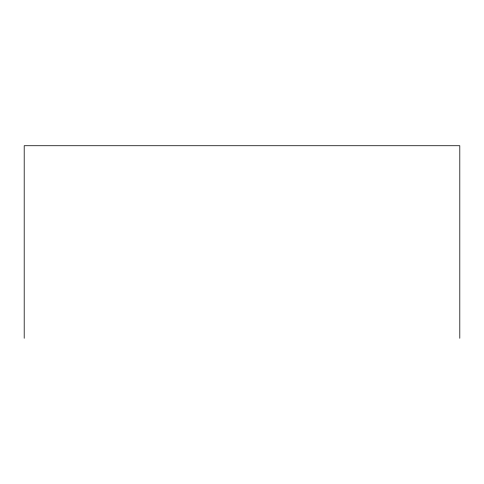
<?xml version="1.0" encoding="UTF-8"?>
<svg xmlns="http://www.w3.org/2000/svg" width="484" height="484" viewBox="0 0 484 484"><rect width="100%" height="100%" fill="white"/><g stroke="black" fill="none" stroke-linecap="round" stroke-linejoin="round"><path stroke-width="0.73" d="M459.8 338.274L459.8 145.726L24.2 145.726L24.2 338.274"/></g></svg>
